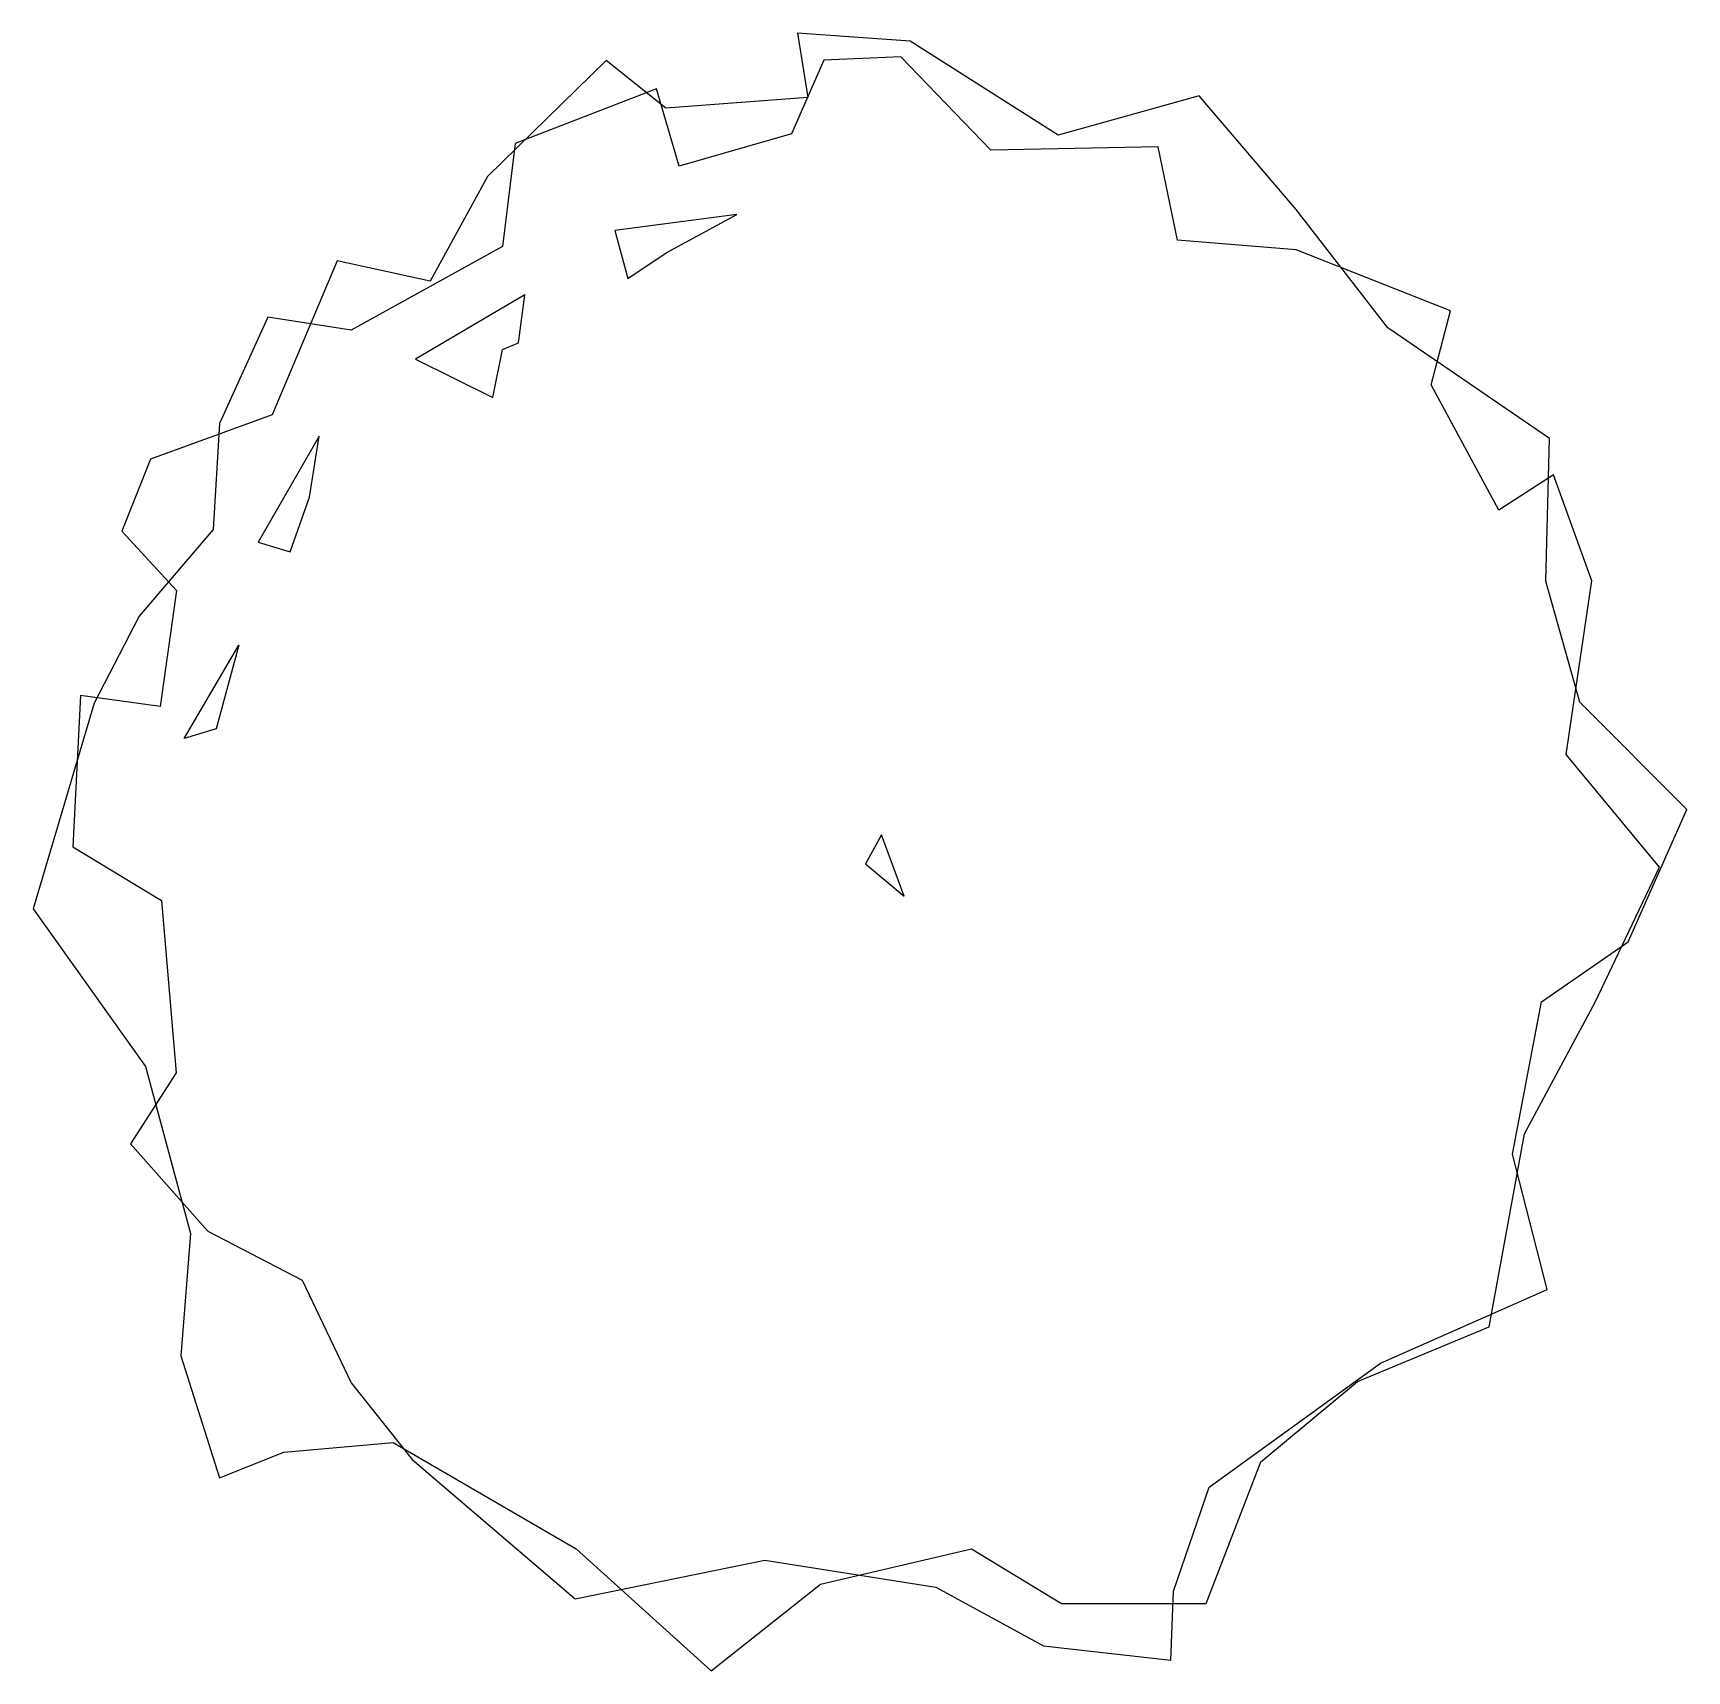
# Model space of a CAD drawing. Extents: x 1409 to 4677, y 915 to 4150.
import ezdxf

# ---------------------------------------------------------------- set-up
doc = ezdxf.new("R2010")
doc.units = 0
doc.header["$MEASUREMENT"] = 0
doc.layers.get('0').update_dxf_attribs({"linetype": 'CONTINUOUS'})

msp = doc.modelspace()

# ---------------------------------------------------------------- linework, layer by layer
at = {"color": 7, "linetype": 'Continuous'}
for p, q in [((3142.2752, 4134.7904), (2919.7609, 4150.4695)), ((2919.7609, 4150.4695), (2939.6429, 4023.3845)), ((3434.9439, 3948.7668), (3142.2752, 4134.7904)), ((2541.0921, 4096.6263), (2306.7489, 3867.2115)), ((2659.0447, 4002.3494), (2541.0921, 4096.6263)), ((2971.4018, 4097.2799), (2907.8757, 3951.1699)), ((3123.8645, 4103.6326), (2971.4018, 4097.2799)), ((3301.7372, 3919.4068), (3123.8645, 4103.6326)), ((2641.0663, 4040.1066), (2361.5514, 3932.112)), ((2685.5345, 3887.6438), (2641.0663, 4040.1066)), ((2939.6429, 4023.3845), (2659.0447, 4002.3494)), ((3713.0126, 4026.5647), (3434.9439, 3948.7668)), ((3905.0251, 3801.9301), (3713.0126, 4026.5647)), ((2361.5514, 3932.112), (2336.1411, 3728.8286)), ((2907.8757, 3951.1699), (2685.5345, 3887.6438)), ((3632.0731, 3925.7592), (3301.7372, 3919.4068)), ((3670.1888, 3741.5338), (3632.0731, 3925.7592)), ((2306.7489, 3867.2115), (2193.6876, 3660.2643)), ((2799.8815, 3792.3547), (2558.4823, 3760.5917)), ((2660.124, 3716.1235), (2799.8815, 3792.3547)), ((4086.0643, 3568.2752), (3905.0251, 3801.9301)), ((2558.4823, 3760.5917), (2583.8926, 3665.3026)), ((2336.1411, 3728.8286), (2037.5683, 3563.6607)), ((3905.2352, 3722.4759), (3670.1888, 3741.5338)), ((2009.8956, 3700.4189), (1881.2672, 3396.0891)), ((2193.6876, 3660.2643), (2009.8956, 3700.4189)), ((2583.8926, 3665.3026), (2660.124, 3716.1235)), ((4210.1604, 3601.7765), (3905.2352, 3722.4759)), ((2380.6093, 3633.5395), (2164.6206, 3506.4874)), ((2367.9041, 3538.2501), (2380.6093, 3633.5395)), ((4172.0446, 3455.6665), (4210.1604, 3601.7765)), ((1872.4008, 3589.0714), (1777.1115, 3379.4353)), ((2037.5683, 3563.6607), (1872.4008, 3589.0714)), ((4405.794, 3349.3317), (4086.0643, 3568.2752)), ((2336.1411, 3525.5453), (2367.9041, 3538.2501)), ((2164.6206, 3506.4874), (2317.0832, 3430.2562)), ((2317.0832, 3430.2562), (2336.1411, 3525.5453)), ((4305.4495, 3207.9146), (4172.0446, 3455.6665)), ((1881.2672, 3396.0891), (1640.6005, 3308.5824)), ((1777.1115, 3379.4353), (1764.4062, 3169.7992)), ((1974.0424, 3354.0246), (1853.3429, 3144.3886)), ((1954.9845, 3233.3253), (1974.0424, 3354.0246)), ((4398.4473, 3067.4688), (4405.794, 3349.3317)), ((1640.6005, 3308.5824), (1584.3581, 3166.7303)), ((4413.4437, 3277.7934), (4305.4495, 3207.9146)), ((4489.675, 3068.1573), (4413.4437, 3277.7934)), ((1916.8689, 3125.3307), (1954.9845, 3233.3253)), ((1584.3581, 3166.7303), (1691.9699, 3049.2427)), ((1764.4062, 3169.7992), (1618.2963, 2998.2785)), ((1853.3429, 3144.3886), (1916.8689, 3125.3307)), ((1691.9699, 3049.2427), (1659.5151, 2820.293)), ((4465.9606, 2828.755), (4398.4473, 3067.4688)), ((4438.8544, 2725.1166), (4489.675, 3068.1573)), ((1618.2963, 2998.2785), (1529.3598, 2826.7582)), ((1707.2328, 2756.8796), (1815.2271, 2941.1052)), ((1815.2271, 2941.1052), (1770.7589, 2775.9373)), ((1529.3598, 2826.7582), (1408.6604, 2420.1914)), ((1502.152, 2841.7188), (1487.0498, 2542.4476)), ((1659.5151, 2820.293), (1502.152, 2841.7188)), ((4677.3342, 2616.3583), (4465.9606, 2828.755)), ((1770.7589, 2775.9373), (1707.2328, 2756.8796)), ((4623.0798, 2502.7753), (4438.8544, 2725.1166)), ((4560.9996, 2355.233), (4677.3342, 2616.3583)), ((3085.7477, 2566.3016), (3053.9847, 2509.1279)), ((3130.2159, 2445.6018), (3085.7477, 2566.3016)), ((1487.0498, 2542.4476), (1662.398, 2436.5096)), ((3053.9847, 2509.1279), (3130.2159, 2445.6018)), ((4496.0277, 2235.9657), (4623.0798, 2502.7753)), ((1408.6604, 2420.1914), (1631.0016, 2108.9136)), ((1662.398, 2436.5096), (1691.7651, 2096.5633)), ((4389.9665, 2236.7037), (4560.9996, 2355.233)), ((4332.2919, 1935.5356), (4389.9665, 2236.7037)), ((4356.2701, 1975.5087), (4496.0277, 2235.9657)), ((1691.7651, 2096.5633), (1601.3383, 1956.0318)), ((1631.0016, 2108.9136), (1719.938, 1778.5781)), ((4286.3916, 1594.3523), (4356.2701, 1975.5087)), ((1601.3383, 1956.0318), (1754.052, 1783.6779)), ((4401.0699, 1668.44), (4332.2919, 1935.5356)), ((1719.938, 1778.5781), (1700.8803, 1537.179)), ((1754.052, 1783.6779), (1940.3735, 1686.7603)), ((1940.3735, 1686.7603), (2037.5886, 1483.4955)), ((4071.9848, 1522.9615), (4401.0699, 1668.44)), ((4025.9346, 1486.3581), (4286.3916, 1594.3523)), ((1700.8803, 1537.179), (1777.1115, 1295.7799)), ((3733.136, 1277.515), (4071.9848, 1522.9615)), ((2037.5886, 1483.4955), (2158.0709, 1332.4556)), ((3835.3564, 1327.5428), (4025.9346, 1486.3581)), ((1777.1115, 1295.7799), (1904.1638, 1346.6006)), ((1904.1638, 1346.6006), (2120.1523, 1365.6585)), ((2120.1523, 1365.6585), (2482.251, 1156.0224)), ((2158.0709, 1332.4556), (2480.3297, 1056.749)), ((3727.3622, 1048.0281), (3835.3564, 1327.5428)), ((3662.6467, 1072.4647), (3733.136, 1277.515)), ((2482.251, 1156.0224), (2749.0605, 914.6234)), ((2965.0494, 1086.1438), (3263.6218, 1156.0224)), ((3263.6218, 1156.0224), (3441.4949, 1048.0281)), ((2480.3297, 1056.749), (2855.1487, 1133.171)), ((2855.1487, 1133.171), (3193.0863, 1079.9786)), ((2749.0605, 914.6234), (2965.0494, 1086.1438)), ((3193.0863, 1079.9786), (3405.8364, 964.3322)), ((3441.4949, 1048.0281), (3727.3622, 1048.0281)), ((3657.365, 935.7272), (3662.6467, 1072.4647)), ((3405.8364, 964.3322), (3657.365, 935.7272))]:
    msp.add_line(p, q, dxfattribs=at)

doc.saveas('drawing.dxf')
